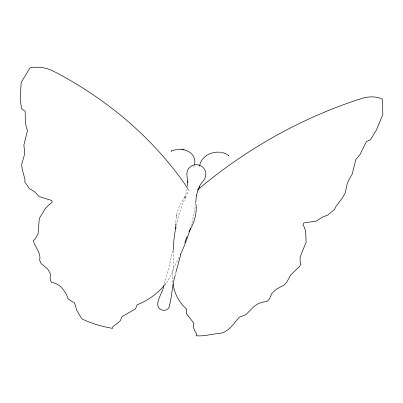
<?xml version="1.0" encoding="UTF-8"?>
<svg xmlns="http://www.w3.org/2000/svg" width="403" height="403" viewBox="0 0 403 403"><rect width="100%" height="100%" fill="white"/><g stroke="black" fill="none" stroke-linecap="round" stroke-linejoin="round"><path stroke-width="0.3" stroke-dasharray="2.02 1.51" d="M172.469 250.898L169.502 265.028L164.5 283.43M176.262 216.859L175.703 223.937M176.705 214.552C177.844 208.124 181.285 202.548 184.604 197.072M187.143 189.133L186.075 193.299L184.216 197.868M175.184 275.32L175.698 273.068M199.379 166.243L199.651 166.51L199.762 166.227M188.256 189.123A349.497 290.095 12.6 0 1 188.926 190.125A200.679 166.565 12.6 0 0 186.196 195.682M173.24 250.978A200.679 166.565 12.6 0 0 173.935 268.932A80.691 66.974 12.6 0 1 165.996 283.163M176.252 225.363A200.679 166.565 12.6 0 1 184.675 199.062M172.796 282.453A80.691 57.518 -32.9 0 1 172.963 268.846A200.679 143.045 -32.9 0 0 179.244 256.968M195.586 203.565A200.679 143.045 -32.9 0 1 191.229 225.468M193.631 166.308L194.09 166.535L193.662 166.278"/><path stroke-width="0.6" d="M187.612 186.095L187.773 181.159L187.783 182.146C187.294 177.179 185.254 171.194 189.722 167.331C192.327 164.787 196.402 164.031 199.782 165.321C203.429 166.751 206.074 170.494 205.868 174.454C205.933 179.713 200.795 182.65 199.087 187.264L199.475 186.463L197.616 191.032L196.422 195.798M176.373 216.28L176.595 215.131M175.184 275.32C172.056 285.873 171.94 297.253 168.933 307.701C167.633 309.539 165.381 310.582 163.139 310.355C150.787 307.257 163.447 292.573 163.794 285.631M175.839 272.504L180.756 254.681M184.796 242.611L187.012 236.637M188.911 231.629C193.823 223.982 196.719 214.9 196.211 205.767M180.957 149.11L184.126 149.563M171.391 151.15L171.325 150.853L171.391 151.15A16.896 13.495 -12.9 0 1 177.174 149.508M196.085 204.553L196.19 205.273M175.703 223.937L175.874 228.476M199.666 165.809A16.896 13.495 -12.9 0 1 220.3 152.274M220.93 152.359A16.896 13.495 -12.9 0 1 228.602 155.578M182.544 149.538A16.896 13.495 -12.9 0 1 194.755 163.265M194.669 163.794A16.896 13.495 -12.9 0 1 194.417 164.857M177.713 149.448A16.896 13.495 -12.9 0 1 180.957 149.377M187.924 188.619A349.497 290.095 12.6 0 0 53.639 71.291A30.547 25.354 12.6 0 0 29.988 67.906L21.203 82.403L20.15 98.589L21.218 106.291L21.691 108.886L25.208 111.288C25.344 117.716 24.749 124.502 27.525 130.456L23.863 145.08L24.457 150.183L24.346 155.12L21.651 164.394L22.246 169.502L24.991 179.471L24.759 181.894L29.439 188.609L34.648 191.727L39.066 196.518L51.906 200.553L52.058 202.427L49.04 204.699L45.408 208.462L39.293 218.497L38.068 233.962L34.779 239.538L33.343 240.425C34.628 247.326 41.433 252.59 39.64 260.207L41.041 263.461L47.483 268.761L50.41 273.748L50.143 279.591L51.554 282.412C60.314 283.636 65.372 291.178 68.167 298.895L72.535 301.857L74.177 302.517L75.477 305.615L76.575 310.078L81.784 318.793C91.385 323.538 101.944 326.561 112.528 328.354L112.815 326.667L116.739 323.891L120.321 320.687L121.872 316.733L135.494 308.9L137.111 304.87A80.691 66.974 12.6 0 0 165.623 283.652M173.255 250.359A200.679 166.565 12.6 0 1 175.879 227.166M184.922 198.493A200.679 166.565 12.6 0 1 185.934 196.241M197.485 190.014A349.497 249.13 -32.9 0 1 361.36 98.579A30.547 21.772 -32.9 0 1 382.261 99.143L382.85 114.472L376.347 130.174L370.402 139.806L366.428 141.544L359.934 154.661L355.814 159.568L352.151 174.192L349.341 178.992L347.19 183.748L345.175 193.082L342.364 197.888L335.578 207.011L334.666 209.374L327.775 215.066L322.093 217.217L316.3 221.101L303.953 222.904L302.98 224.678L304.411 227.347L305.67 231.539L306.109 242.158L300.074 257.195L300.23 263.073L301.001 264.156L299.238 266.746L290.714 274.881L286.845 282.125L284.216 285.027L276.534 289.072L271.869 293.389L269.426 299.036L266.993 301.515L263.779 301.923L258.65 303.409L254.192 306.26L245.895 314.652L239.327 317.161C233.821 323.392 229.015 331.714 220.214 333.326C212.149 333.865 204.341 336.47 196.175 335.775L196.714 334.102L194.765 330.813L193.289 327.16L193.818 323.11L186.231 313.398L186.745 309.267A80.691 57.518 -32.9 0 1 173.063 284.311M196.342 195.415A200.679 143.045 -32.9 0 1 195.656 202.981M190.377 228.451A200.679 143.045 -32.9 0 1 180.287 254.797M228.441 155.634L228.753 155.372L228.441 155.634"/></g></svg>
